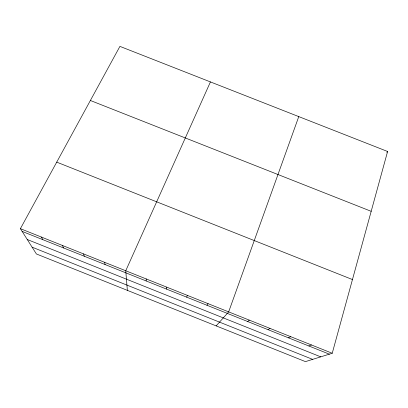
<?xml version="1.0" encoding="UTF-8"?>
<svg xmlns="http://www.w3.org/2000/svg" width="408" height="408" viewBox="0 0 408 408"><rect width="100%" height="100%" fill="white"/><g stroke="black" fill="none" stroke-linecap="round" stroke-linejoin="round"><path stroke-width="0.61" d="M146.146 280.954L146.278 278.96M166.403 289.048L166.831 287.176M332.234 353.262L387.6 151.485L119.921 46.379L20.4 228.669L36.389 253.96L305.439 361.621L332.234 353.262L20.4 228.669M298.773 116.606L228.659 311.88L216.153 325.895M186.68 297.151L187.415 295.397M210.436 81.921L125.746 270.759L127.362 290.363M206.984 305.266L208.024 303.634M386.804 152.317L387.6 151.485M247.666 321.524L249.319 320.132M268.046 329.669L270.009 328.399M288.451 337.824L290.725 336.676M308.887 345.989L311.467 344.964M90.387 100.485L371.183 211.313M56.727 162.134L352.461 279.551M22.124 231.392L329.343 354.164M27.254 239.511L320.734 356.847M32.089 247.156L312.64 359.371M41.412 237.063L42.83 239.664M62.455 245.473L63.561 247.952M83.523 253.888L84.318 256.25M104.621 262.319L105.106 264.552"/></g></svg>
